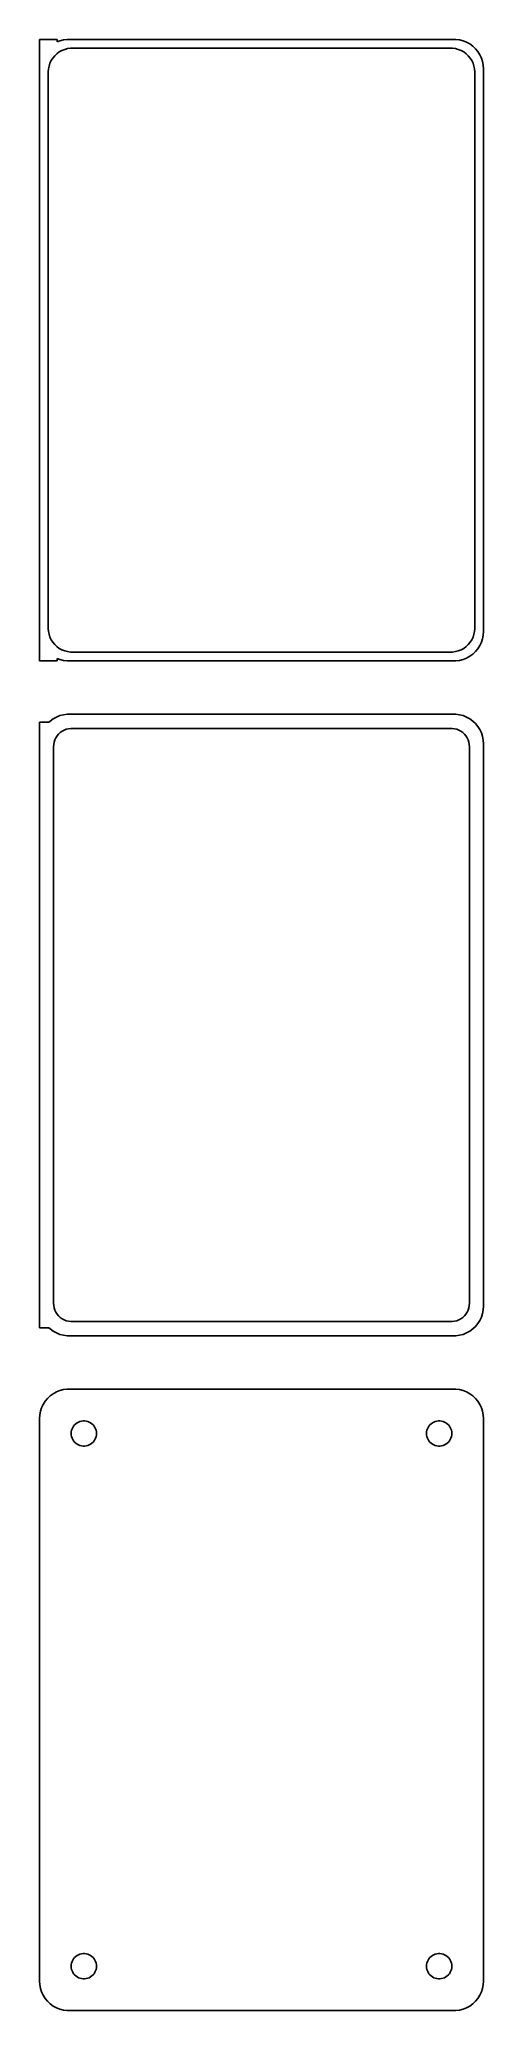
# Model space of a CAD drawing. Header units: metres. Extents: x -38 to 38, y 290 to 622.
import ezdxf

# ---------------------------------------------------------------- set-up
doc = ezdxf.new("R2010")
doc.units = ezdxf.units.M

msp = doc.modelspace()

# ---------------------------------------------------------------- linework, layer by layer
for p, q in [((-34.5, 622.479), (-37.5, 622.479)), ((-37.5, 622.479), (-37.5, 517.521)), ((-35.5052, 618.927), (-35.2361, 619.351)), ((-35.2361, 619.351), (-34.9159, 619.738)), ((-34.9159, 619.738), (-34.5497, 620.082)), ((-34.5497, 620.082), (-34.1433, 620.377)), ((-34.5, 622.075), (-34.5, 622.479)), ((-34.0451, 622.255), (-34.5, 622.075)), ((-34.1433, 620.377), (-33.7031, 620.619)), ((-33.4369, 622.411), (-34.0451, 622.255)), ((-33.7031, 620.619), (-33.2361, 620.804)), ((-32.8139, 622.49), (-33.4369, 622.411)), ((-33.2361, 620.804), (-32.7495, 620.929)), ((32.8139, 622.49), (-32.8139, 622.49)), ((-32.7495, 620.929), (-32.2512, 620.992)), ((-32.2512, 620.992), (32.2512, 620.992)), ((32.2512, 620.992), (32.7495, 620.929)), ((32.7495, 620.929), (33.2361, 620.804)), ((33.4369, 622.411), (32.8139, 622.49)), ((33.2361, 620.804), (33.7031, 620.619)), ((34.0451, 622.255), (33.4369, 622.411)), ((33.7031, 620.619), (34.1433, 620.377)), ((34.6289, 622.024), (34.0451, 622.255)), ((34.1433, 620.377), (34.5497, 620.082)), ((34.5497, 620.082), (34.9159, 619.738)), ((35.1791, 621.722), (34.6289, 622.024)), ((34.9159, 619.738), (35.2361, 619.351)), ((35.6871, 621.353), (35.1791, 621.722)), ((35.2361, 619.351), (35.5052, 618.927)), ((36.1448, 620.923), (35.6871, 621.353)), ((36.5451, 620.439), (36.1448, 620.923)), ((36.8815, 619.909), (36.5451, 620.439)), ((37.1489, 619.341), (36.8815, 619.909)), ((-36, 617), (-35.9685, 617.501)), ((-36, 523), (-36, 617)), ((-35.9685, 617.501), (-35.8743, 617.995)), ((-35.8743, 617.995), (-35.7191, 618.472)), ((-35.7191, 618.472), (-35.5052, 618.927)), ((35.5052, 618.927), (35.7191, 618.472)), ((35.7191, 618.472), (35.8743, 617.995)), ((35.8743, 617.995), (35.9685, 617.501)), ((35.9685, 617.501), (36, 617)), ((36, 617), (36, 523)), ((37.3429, 618.743), (37.1489, 619.341)), ((37.4606, 618.127), (37.3429, 618.743)), ((37.5, 617.5), (37.4606, 618.127)), ((37.5, 522.5), (37.5, 617.5)), ((-35.9685, 522.499), (-36, 523)), ((36, 523), (35.9685, 522.499)), ((-35.8743, 522.005), (-35.9685, 522.499)), ((-35.7191, 521.528), (-35.8743, 522.005)), ((-35.5052, 521.073), (-35.7191, 521.528)), ((-35.2361, 520.649), (-35.5052, 521.073)), ((-34.9159, 520.262), (-35.2361, 520.649)), ((-34.5497, 519.918), (-34.9159, 520.262)), ((-34.1433, 519.623), (-34.5497, 519.918)), ((-33.7031, 519.381), (-34.1433, 519.623)), ((34.1433, 519.623), (33.7031, 519.381)), ((34.5497, 519.918), (34.1433, 519.623)), ((34.9159, 520.262), (34.5497, 519.918)), ((35.2361, 520.649), (34.9159, 520.262)), ((35.5052, 521.073), (35.2361, 520.649)), ((35.7191, 521.528), (35.5052, 521.073)), ((35.8743, 522.005), (35.7191, 521.528)), ((35.9685, 522.499), (35.8743, 522.005)), ((36.1448, 519.077), (36.5451, 519.561)), ((36.5451, 519.561), (36.8815, 520.091)), ((36.8815, 520.091), (37.1489, 520.659)), ((37.1489, 520.659), (37.3429, 521.257)), ((37.3429, 521.257), (37.4606, 521.873)), ((37.4606, 521.873), (37.5, 522.5)), ((-37.5, 517.521), (-34.5, 517.521)), ((-34.5, 517.521), (-34.5, 517.925)), ((-34.5, 517.925), (-34.0451, 517.745)), ((-34.0451, 517.745), (-33.4369, 517.589)), ((-33.2361, 519.196), (-33.7031, 519.381)), ((-33.4369, 517.589), (-32.8139, 517.51)), ((-32.7495, 519.071), (-33.2361, 519.196)), ((-32.8139, 517.51), (32.8139, 517.51)), ((-32.2512, 519.008), (-32.7495, 519.071)), ((32.2512, 519.008), (-32.2512, 519.008)), ((32.7495, 519.071), (32.2512, 519.008)), ((33.2361, 519.196), (32.7495, 519.071)), ((32.8139, 517.51), (33.4369, 517.589)), ((33.7031, 519.381), (33.2361, 519.196)), ((33.4369, 517.589), (34.0451, 517.745)), ((34.0451, 517.745), (34.6289, 517.976)), ((34.6289, 517.976), (35.1791, 518.278)), ((35.1791, 518.278), (35.6871, 518.647)), ((35.6871, 518.647), (36.1448, 519.077)), ((-35.9, 507.153), (-37.5, 507.153)), ((-37.5, 507.153), (-37.5, 404.847)), ((-35.6871, 507.353), (-35.9, 507.153)), ((-35.1791, 507.722), (-35.6871, 507.353)), ((-34.6289, 508.024), (-35.1791, 507.722)), ((-34.0451, 508.255), (-34.6289, 508.024)), ((-33.4369, 508.411), (-34.0451, 508.255)), ((-32.8139, 508.49), (-33.4369, 508.411)), ((32.8139, 508.49), (-32.8139, 508.49)), ((33.4369, 508.411), (32.8139, 508.49)), ((34.0451, 508.255), (33.4369, 508.411)), ((34.6289, 508.024), (34.0451, 508.255)), ((35.1791, 507.722), (34.6289, 508.024)), ((35.6871, 507.353), (35.1791, 507.722)), ((36.1448, 506.923), (35.6871, 507.353)), ((36.5451, 506.439), (36.1448, 506.923)), ((36.8815, 505.909), (36.5451, 506.439)), ((-35.1129, 503), (-35.0884, 503.39)), ((-35.1129, 409), (-35.1129, 503)), ((-35.0884, 503.39), (-35.0151, 503.774)), ((-35.0151, 503.774), (-34.8943, 504.146)), ((-34.8943, 504.146), (-34.7279, 504.5)), ((-34.7279, 504.5), (-34.5184, 504.83)), ((-34.5184, 504.83), (-34.2692, 505.131)), ((-34.2692, 505.131), (-33.9842, 505.399)), ((-33.9842, 505.399), (-33.668, 505.628)), ((-33.668, 505.628), (-33.3254, 505.817)), ((-33.3254, 505.817), (-32.9619, 505.961)), ((-32.9619, 505.961), (-32.5833, 506.058)), ((-32.5833, 506.058), (-32.1954, 506.107)), ((-32.1954, 506.107), (32.1954, 506.107)), ((32.1954, 506.107), (32.5833, 506.058)), ((32.5833, 506.058), (32.9619, 505.961)), ((32.9619, 505.961), (33.3254, 505.817)), ((33.3254, 505.817), (33.668, 505.628)), ((33.668, 505.628), (33.9842, 505.399)), ((33.9842, 505.399), (34.2692, 505.131)), ((34.2692, 505.131), (34.5184, 504.83)), ((34.5184, 504.83), (34.7279, 504.5)), ((34.7279, 504.5), (34.8943, 504.146)), ((34.8943, 504.146), (35.0151, 503.774)), ((35.0151, 503.774), (35.0884, 503.39)), ((35.0884, 503.39), (35.1129, 503)), ((35.1129, 503), (35.1129, 409)), ((37.1489, 505.341), (36.8815, 505.909)), ((37.3429, 504.743), (37.1489, 505.341)), ((37.4606, 504.127), (37.3429, 504.743)), ((37.5, 503.5), (37.4606, 504.127)), ((37.5, 408.5), (37.5, 503.5)), ((-35.0884, 408.61), (-35.1129, 409)), ((-35.0151, 408.226), (-35.0884, 408.61)), ((-34.8943, 407.854), (-35.0151, 408.226)), ((-34.7279, 407.5), (-34.8943, 407.854)), ((-34.5184, 407.17), (-34.7279, 407.5)), ((-34.2692, 406.869), (-34.5184, 407.17)), ((-33.9842, 406.601), (-34.2692, 406.869)), ((-33.668, 406.372), (-33.9842, 406.601)), ((-33.3254, 406.183), (-33.668, 406.372)), ((33.668, 406.372), (33.3254, 406.183)), ((33.9842, 406.601), (33.668, 406.372)), ((34.2692, 406.869), (33.9842, 406.601)), ((34.5184, 407.17), (34.2692, 406.869)), ((34.7279, 407.5), (34.5184, 407.17)), ((34.8943, 407.854), (34.7279, 407.5)), ((35.0151, 408.226), (34.8943, 407.854)), ((35.0884, 408.61), (35.0151, 408.226)), ((35.1129, 409), (35.0884, 408.61)), ((36.8815, 406.091), (37.1489, 406.659)), ((37.1489, 406.659), (37.3429, 407.257)), ((37.3429, 407.257), (37.4606, 407.873)), ((37.4606, 407.873), (37.5, 408.5)), ((-37.5, 404.847), (-35.9, 404.847)), ((-35.9, 404.847), (-35.6871, 404.647)), ((-35.6871, 404.647), (-35.1791, 404.278)), ((-35.1791, 404.278), (-34.6289, 403.976)), ((-34.6289, 403.976), (-34.0451, 403.745)), ((-34.0451, 403.745), (-33.4369, 403.589)), ((-33.4369, 403.589), (-32.8139, 403.51)), ((-32.9619, 406.039), (-33.3254, 406.183)), ((-32.5833, 405.942), (-32.9619, 406.039)), ((-32.8139, 403.51), (32.8139, 403.51)), ((-32.1954, 405.893), (-32.5833, 405.942)), ((32.1954, 405.893), (-32.1954, 405.893)), ((32.5833, 405.942), (32.1954, 405.893)), ((32.9619, 406.039), (32.5833, 405.942)), ((32.8139, 403.51), (33.4369, 403.589)), ((33.3254, 406.183), (32.9619, 406.039)), ((33.4369, 403.589), (34.0451, 403.745)), ((34.0451, 403.745), (34.6289, 403.976)), ((34.6289, 403.976), (35.1791, 404.278)), ((35.1791, 404.278), (35.6871, 404.647)), ((35.6871, 404.647), (36.1448, 405.077)), ((36.1448, 405.077), (36.5451, 405.561)), ((36.5451, 405.561), (36.8815, 406.091)), ((-36.1448, 392.923), (-36.5451, 392.439)), ((-35.6871, 393.353), (-36.1448, 392.923)), ((-35.1791, 393.722), (-35.6871, 393.353)), ((-34.6289, 394.024), (-35.1791, 393.722)), ((-34.0451, 394.255), (-34.6289, 394.024)), ((-33.4369, 394.411), (-34.0451, 394.255)), ((-32.8139, 394.49), (-33.4369, 394.411)), ((32.8139, 394.49), (-32.8139, 394.49)), ((33.4369, 394.411), (32.8139, 394.49)), ((34.0451, 394.255), (33.4369, 394.411)), ((34.6289, 394.024), (34.0451, 394.255)), ((35.1791, 393.722), (34.6289, 394.024)), ((35.6871, 393.353), (35.1791, 393.722)), ((36.1448, 392.923), (35.6871, 393.353)), ((36.5451, 392.439), (36.1448, 392.923)), ((-37.4606, 390.127), (-37.5, 389.5)), ((-37.3429, 390.743), (-37.4606, 390.127)), ((-37.1489, 391.341), (-37.3429, 390.743)), ((-36.8815, 391.909), (-37.1489, 391.341)), ((-36.5451, 392.439), (-36.8815, 391.909)), ((36.8815, 391.909), (36.5451, 392.439)), ((37.1489, 391.341), (36.8815, 391.909)), ((37.3429, 390.743), (37.1489, 391.341)), ((37.4606, 390.127), (37.3429, 390.743)), ((37.5, 389.5), (37.4606, 390.127)), ((-37.5, 389.5), (-37.5, 294.5)), ((-32.1353, 387), (-32.1185, 387.268)), ((-32.1185, 386.732), (-32.1353, 387)), ((-32.1185, 387.268), (-32.0682, 387.531)), ((-32.0682, 386.469), (-32.1185, 386.732)), ((-32.0682, 387.531), (-31.9853, 387.786)), ((-31.9853, 386.214), (-32.0682, 386.469)), ((-31.9853, 387.786), (-31.8712, 388.029)), ((-31.8712, 388.029), (-31.7275, 388.255)), ((-31.7275, 388.255), (-31.5565, 388.462)), ((-31.5565, 388.462), (-31.3611, 388.645)), ((-31.3611, 388.645), (-31.1441, 388.803)), ((-31.1441, 388.803), (-30.9091, 388.932)), ((-30.9091, 388.932), (-30.6598, 389.031)), ((-30.6598, 389.031), (-30.4001, 389.097)), ((-30.4001, 389.097), (-30.1341, 389.131)), ((-30.1341, 389.131), (-29.8659, 389.131)), ((-29.8659, 389.131), (-29.5999, 389.097)), ((-29.5999, 389.097), (-29.3401, 389.031)), ((-29.3401, 389.031), (-29.0908, 388.932)), ((-29.0908, 388.932), (-28.8559, 388.803)), ((-28.8559, 388.803), (-28.6389, 388.645)), ((-28.6389, 388.645), (-28.4434, 388.462)), ((-28.4434, 388.462), (-28.2725, 388.255)), ((-28.2725, 388.255), (-28.1288, 388.029)), ((-28.1288, 388.029), (-28.0146, 387.786)), ((-28.0146, 387.786), (-27.9318, 387.531)), ((-27.9318, 386.469), (-28.0146, 386.214)), ((-27.9318, 387.531), (-27.8815, 387.268)), ((-27.8815, 386.732), (-27.9318, 386.469)), ((-27.8815, 387.268), (-27.8647, 387)), ((-27.8647, 387), (-27.8815, 386.732)), ((27.8647, 387), (27.8815, 387.268)), ((27.8815, 386.732), (27.8647, 387)), ((27.8815, 387.268), (27.9318, 387.531)), ((27.9318, 386.469), (27.8815, 386.732)), ((27.9318, 387.531), (28.0146, 387.786)), ((28.0146, 386.214), (27.9318, 386.469)), ((28.0146, 387.786), (28.1288, 388.029)), ((28.1288, 388.029), (28.2725, 388.255)), ((28.2725, 388.255), (28.4434, 388.462)), ((28.4434, 388.462), (28.6389, 388.645)), ((28.6389, 388.645), (28.8559, 388.803)), ((28.8559, 388.803), (29.0908, 388.932)), ((29.0908, 388.932), (29.3401, 389.031)), ((29.3401, 389.031), (29.5999, 389.097)), ((29.5999, 389.097), (29.8659, 389.131)), ((29.8659, 389.131), (30.1341, 389.131)), ((30.1341, 389.131), (30.4001, 389.097)), ((30.4001, 389.097), (30.6598, 389.031)), ((30.6598, 389.031), (30.9091, 388.932)), ((30.9091, 388.932), (31.1441, 388.803)), ((31.1441, 388.803), (31.3611, 388.645)), ((31.3611, 388.645), (31.5565, 388.462)), ((31.5565, 388.462), (31.7275, 388.255)), ((31.7275, 388.255), (31.8712, 388.029)), ((31.8712, 388.029), (31.9853, 387.786)), ((31.9853, 387.786), (32.0682, 387.531)), ((32.0682, 386.469), (31.9853, 386.214)), ((32.0682, 387.531), (32.1185, 387.268)), ((32.1185, 386.732), (32.0682, 386.469)), ((32.1185, 387.268), (32.1353, 387)), ((32.1353, 387), (32.1185, 386.732)), ((37.5, 294.5), (37.5, 389.5)), ((-31.8712, 385.971), (-31.9853, 386.214)), ((-31.7275, 385.745), (-31.8712, 385.971)), ((-31.5565, 385.538), (-31.7275, 385.745)), ((-31.3611, 385.355), (-31.5565, 385.538)), ((-31.1441, 385.197), (-31.3611, 385.355)), ((-30.9091, 385.068), (-31.1441, 385.197)), ((-30.6598, 384.969), (-30.9091, 385.068)), ((-30.4001, 384.903), (-30.6598, 384.969)), ((-30.1341, 384.869), (-30.4001, 384.903)), ((-29.8659, 384.869), (-30.1341, 384.869)), ((-29.5999, 384.903), (-29.8659, 384.869)), ((-29.3401, 384.969), (-29.5999, 384.903)), ((-29.0908, 385.068), (-29.3401, 384.969)), ((-28.8559, 385.197), (-29.0908, 385.068)), ((-28.6389, 385.355), (-28.8559, 385.197)), ((-28.4434, 385.538), (-28.6389, 385.355)), ((-28.2725, 385.745), (-28.4434, 385.538)), ((-28.1288, 385.971), (-28.2725, 385.745)), ((-28.0146, 386.214), (-28.1288, 385.971)), ((28.1288, 385.971), (28.0146, 386.214)), ((28.2725, 385.745), (28.1288, 385.971)), ((28.4434, 385.538), (28.2725, 385.745)), ((28.6389, 385.355), (28.4434, 385.538)), ((28.8559, 385.197), (28.6389, 385.355)), ((29.0908, 385.068), (28.8559, 385.197)), ((29.3401, 384.969), (29.0908, 385.068)), ((29.5999, 384.903), (29.3401, 384.969)), ((29.8659, 384.869), (29.5999, 384.903)), ((30.1341, 384.869), (29.8659, 384.869)), ((30.4001, 384.903), (30.1341, 384.869)), ((30.6598, 384.969), (30.4001, 384.903)), ((30.9091, 385.068), (30.6598, 384.969)), ((31.1441, 385.197), (30.9091, 385.068)), ((31.3611, 385.355), (31.1441, 385.197)), ((31.5565, 385.538), (31.3611, 385.355)), ((31.7275, 385.745), (31.5565, 385.538)), ((31.8712, 385.971), (31.7275, 385.745)), ((31.9853, 386.214), (31.8712, 385.971)), ((-32.1353, 297), (-32.1185, 297.268)), ((-32.1185, 296.732), (-32.1353, 297)), ((-32.1185, 297.268), (-32.0682, 297.531)), ((-32.0682, 296.469), (-32.1185, 296.732)), ((-32.0682, 297.531), (-31.9853, 297.786)), ((-31.9853, 296.214), (-32.0682, 296.469)), ((-31.9853, 297.786), (-31.8712, 298.029)), ((-31.8712, 298.029), (-31.7275, 298.255)), ((-31.7275, 298.255), (-31.5565, 298.462)), ((-31.5565, 298.462), (-31.3611, 298.645)), ((-31.3611, 298.645), (-31.1441, 298.803)), ((-31.1441, 298.803), (-30.9091, 298.932)), ((-30.9091, 298.932), (-30.6598, 299.031)), ((-30.6598, 299.031), (-30.4001, 299.097)), ((-30.4001, 299.097), (-30.1341, 299.131)), ((-30.1341, 299.131), (-29.8659, 299.131)), ((-29.8659, 299.131), (-29.5999, 299.097)), ((-29.5999, 299.097), (-29.3401, 299.031)), ((-29.3401, 299.031), (-29.0908, 298.932)), ((-29.0908, 298.932), (-28.8559, 298.803)), ((-28.8559, 298.803), (-28.6389, 298.645)), ((-28.6389, 298.645), (-28.4434, 298.462)), ((-28.4434, 298.462), (-28.2725, 298.255)), ((-28.2725, 298.255), (-28.1288, 298.029)), ((-28.1288, 298.029), (-28.0146, 297.786)), ((-28.0146, 297.786), (-27.9318, 297.531)), ((-27.9318, 296.469), (-28.0146, 296.214)), ((-27.9318, 297.531), (-27.8815, 297.268)), ((-27.8815, 296.732), (-27.9318, 296.469)), ((-27.8815, 297.268), (-27.8647, 297)), ((-27.8647, 297), (-27.8815, 296.732)), ((27.8647, 297), (27.8815, 297.268)), ((27.8815, 296.732), (27.8647, 297)), ((27.8815, 297.268), (27.9318, 297.531)), ((27.9318, 296.469), (27.8815, 296.732)), ((27.9318, 297.531), (28.0146, 297.786)), ((28.0146, 296.214), (27.9318, 296.469)), ((28.0146, 297.786), (28.1288, 298.029)), ((28.1288, 298.029), (28.2725, 298.255)), ((28.2725, 298.255), (28.4434, 298.462)), ((28.4434, 298.462), (28.6389, 298.645)), ((28.6389, 298.645), (28.8559, 298.803)), ((28.8559, 298.803), (29.0908, 298.932)), ((29.0908, 298.932), (29.3401, 299.031)), ((29.3401, 299.031), (29.5999, 299.097)), ((29.5999, 299.097), (29.8659, 299.131)), ((29.8659, 299.131), (30.1341, 299.131)), ((30.1341, 299.131), (30.4001, 299.097)), ((30.4001, 299.097), (30.6598, 299.031)), ((30.6598, 299.031), (30.9091, 298.932)), ((30.9091, 298.932), (31.1441, 298.803)), ((31.1441, 298.803), (31.3611, 298.645)), ((31.3611, 298.645), (31.5565, 298.462)), ((31.5565, 298.462), (31.7275, 298.255)), ((31.7275, 298.255), (31.8712, 298.029)), ((31.8712, 298.029), (31.9853, 297.786)), ((31.9853, 297.786), (32.0682, 297.531)), ((32.0682, 296.469), (31.9853, 296.214)), ((32.0682, 297.531), (32.1185, 297.268)), ((32.1185, 296.732), (32.0682, 296.469)), ((32.1185, 297.268), (32.1353, 297)), ((32.1353, 297), (32.1185, 296.732)), ((-37.5, 294.5), (-37.4606, 293.873)), ((-37.4606, 293.873), (-37.3429, 293.257)), ((-37.3429, 293.257), (-37.1489, 292.659)), ((-31.8712, 295.971), (-31.9853, 296.214)), ((-31.7275, 295.745), (-31.8712, 295.971)), ((-31.5565, 295.538), (-31.7275, 295.745)), ((-31.3611, 295.355), (-31.5565, 295.538)), ((-31.1441, 295.197), (-31.3611, 295.355)), ((-30.9091, 295.068), (-31.1441, 295.197)), ((-30.6598, 294.969), (-30.9091, 295.068)), ((-30.4001, 294.903), (-30.6598, 294.969)), ((-30.1341, 294.869), (-30.4001, 294.903)), ((-29.8659, 294.869), (-30.1341, 294.869)), ((-29.5999, 294.903), (-29.8659, 294.869)), ((-29.3401, 294.969), (-29.5999, 294.903)), ((-29.0908, 295.068), (-29.3401, 294.969)), ((-28.8559, 295.197), (-29.0908, 295.068)), ((-28.6389, 295.355), (-28.8559, 295.197)), ((-28.4434, 295.538), (-28.6389, 295.355)), ((-28.2725, 295.745), (-28.4434, 295.538)), ((-28.1288, 295.971), (-28.2725, 295.745)), ((-28.0146, 296.214), (-28.1288, 295.971)), ((28.1288, 295.971), (28.0146, 296.214)), ((28.2725, 295.745), (28.1288, 295.971)), ((28.4434, 295.538), (28.2725, 295.745)), ((28.6389, 295.355), (28.4434, 295.538)), ((28.8559, 295.197), (28.6389, 295.355)), ((29.0908, 295.068), (28.8559, 295.197)), ((29.3401, 294.969), (29.0908, 295.068)), ((29.5999, 294.903), (29.3401, 294.969)), ((29.8659, 294.869), (29.5999, 294.903)), ((30.1341, 294.869), (29.8659, 294.869)), ((30.4001, 294.903), (30.1341, 294.869)), ((30.6598, 294.969), (30.4001, 294.903)), ((30.9091, 295.068), (30.6598, 294.969)), ((31.1441, 295.197), (30.9091, 295.068)), ((31.3611, 295.355), (31.1441, 295.197)), ((31.5565, 295.538), (31.3611, 295.355)), ((31.7275, 295.745), (31.5565, 295.538)), ((31.8712, 295.971), (31.7275, 295.745)), ((31.9853, 296.214), (31.8712, 295.971)), ((37.1489, 292.659), (37.3429, 293.257)), ((37.3429, 293.257), (37.4606, 293.873)), ((37.4606, 293.873), (37.5, 294.5)), ((-37.1489, 292.659), (-36.8815, 292.091)), ((-36.8815, 292.091), (-36.5451, 291.561)), ((-36.5451, 291.561), (-36.1448, 291.077)), ((-36.1448, 291.077), (-35.6871, 290.647)), ((-35.6871, 290.647), (-35.1791, 290.278)), ((-35.1791, 290.278), (-34.6289, 289.976)), ((-34.6289, 289.976), (-34.0451, 289.745)), ((-34.0451, 289.745), (-33.4369, 289.589)), ((33.4369, 289.589), (34.0451, 289.745)), ((34.0451, 289.745), (34.6289, 289.976)), ((34.6289, 289.976), (35.1791, 290.278)), ((35.1791, 290.278), (35.6871, 290.647)), ((35.6871, 290.647), (36.1448, 291.077)), ((36.1448, 291.077), (36.5451, 291.561)), ((36.5451, 291.561), (36.8815, 292.091)), ((36.8815, 292.091), (37.1489, 292.659)), ((-33.4369, 289.589), (-32.8139, 289.51)), ((-32.8139, 289.51), (32.8139, 289.51)), ((32.8139, 289.51), (33.4369, 289.589))]:
    msp.add_line(p, q)

doc.saveas('drawing.dxf')
